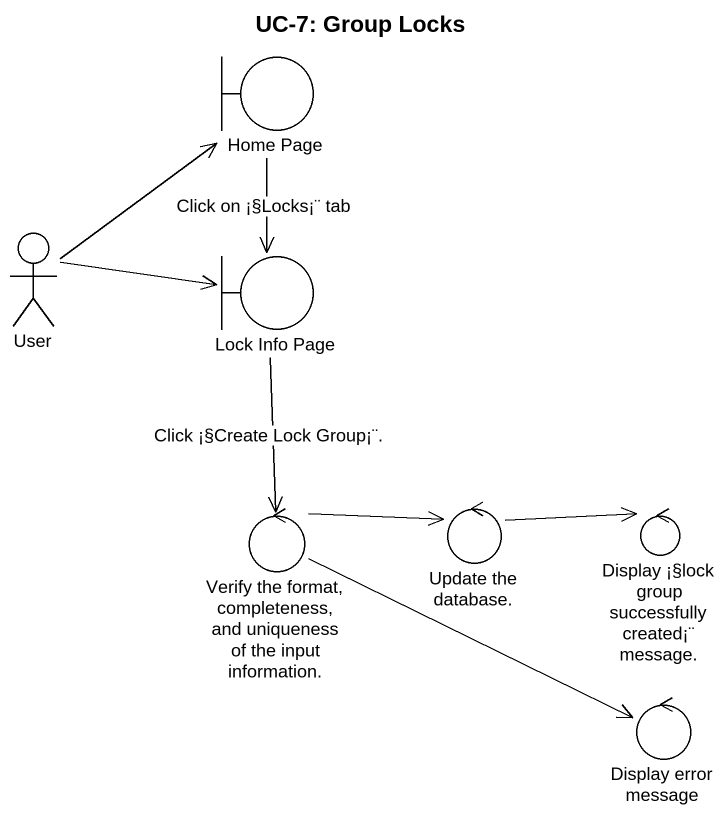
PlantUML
@startuml
title UC-7: Group Locks
boundary "Home Page" as Home_Page
actor User
boundary "Lock Info Page" as Lock_Info_Page
control "Verify the format, completeness, and uniqueness of the input information." as Verify_the_format
control "Update the database." as Update_the_database
control "Display ¡§lock group successfully created¡¨ message." as Display_lock_group
control "Display error message" as Display_error_message
Home_Page --> Lock_Info_Page : Click on ¡§Locks¡¨ tab
User -up-> Home_Page
User -right-> Lock_Info_Page
Lock_Info_Page --> Verify_the_format : Click ¡§Create Lock Group¡¨.
Verify_the_format -right-> Update_the_database
Verify_the_format -right-> Display_error_message
Update_the_database -right-> Display_lock_group
@enduml
